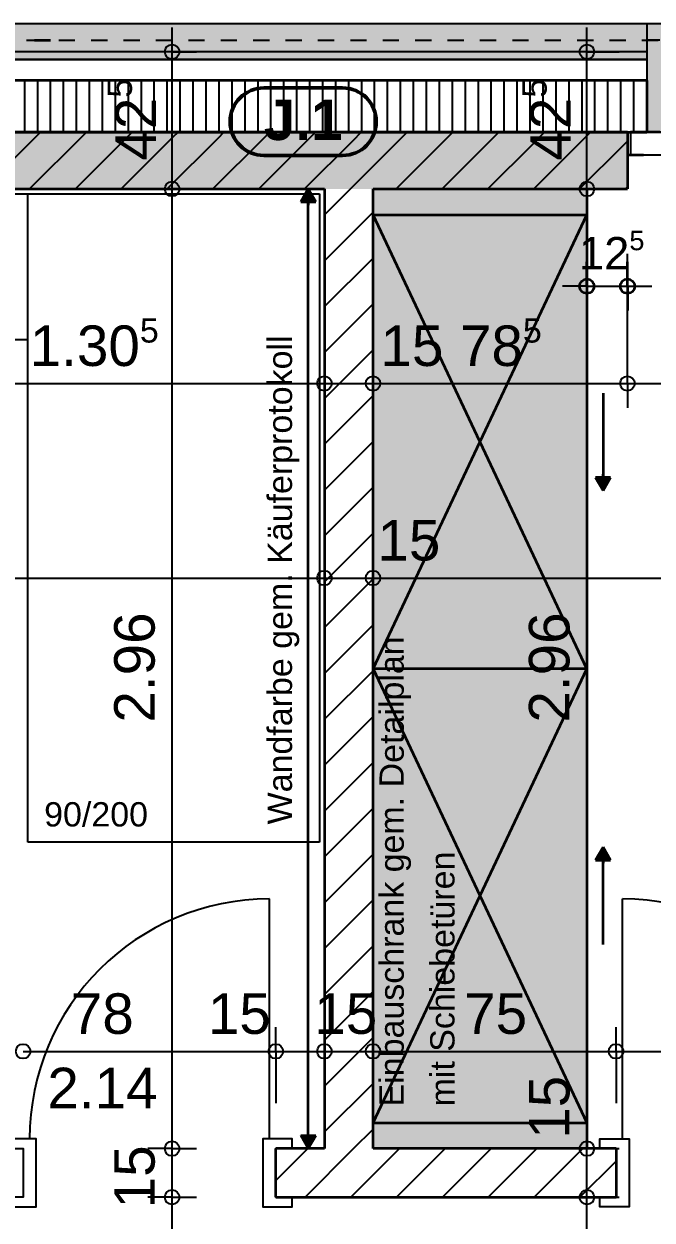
# Model space of a CAD drawing. Header units: centimetres. Extents: x 0.3 to 84.3, y 0.3 to 59.7.
# Drawn here: x 37.6 to 41.48, y 40.45 to 47.83 of the extents above; entities that cross this region are included whole.
import ezdxf

# ---------------------------------------------------------------- set-up
doc = ezdxf.new("R2010")
doc.units = ezdxf.units.CM
for name, pattern in [('AUSGEZOGEN', [0]), ('LINIE_17', [0.05, 0, -0.05]), ('PUNKT', [6.35, 0, -6.35]), ('VERDECKT', [9.525, 6.35, -3.175])]:
    doc.linetypes.add(name, pattern=pattern)
for name, color, linetype, lineweight in [('Allgemein', 7, 'AUSGEZOGEN', 35), ('Daemmung', 7, 'AUSGEZOGEN', 35), ('Einbaumoebel', 7, 'AUSGEZOGEN', 25), ('Fenster', 7, 'AUSGEZOGEN', 35), ('Fuellflaeche tragende Wände MW', 7, 'AUSGEZOGEN', 25), ('Gipserarbeiten', 7, 'AUSGEZOGEN', 35), ('Holz Fassadenverkleidung', 7, 'AUSGEZOGEN', 35), ('Konstruktion oben', 7, 'VERDECKT', 25), ('Spengler', 7, 'AUSGEZOGEN', 35), ('Text Werkplan Ausfuehrung', 7, 'AUSGEZOGEN', 50), ('Tuerzarge', 7, 'AUSGEZOGEN', 25), ('Unterkonstruktion', 7, 'AUSGEZOGEN', 35), ('Vorhangbrett', 7, 'AUSGEZOGEN', 25), ('Wand Mauerwerk tragend', 7, 'AUSGEZOGEN', 35), ('Werkplan- Ausfuehrungsmasse', 7, 'AUSGEZOGEN', 25)]:
    doc.layers.add(name, color=color, linetype=linetype, lineweight=lineweight)
doc.layers.add('Moebel', color=7, linetype='AUSGEZOGEN', lineweight=25, true_color=0xababab)
doc.styles.add('ARIAL', font='ARIAL.TTF')

msp = doc.modelspace()

# ---------------------------------------------------------------- hatches: boundary and pattern name
at = {"layer": 'Allgemein', "linetype": 'AUSGEZOGEN', "lineweight": 25}
h = msp.add_hatch(color=32, dxfattribs=at)
h.paths.add_polyline_path([(36.73, 47.612), (41.45, 47.612), (41.45, 47.66), (36.73, 47.66)])
h.paths.add_polyline_path([(31.22, 47.612), (34.17, 47.612), (34.17, 47.66), (31.22, 47.66)])
h.paths.add_polyline_path([(44.01, 47.612), (48.73, 47.612), (48.73, 47.66), (44.01, 47.66)])
h.paths.add_polyline_path([(51.29, 47.612), (54.45, 47.612), (54.45, 47.66), (51.29, 47.66)])
h.paths.add_polyline_path([(57.01, 47.612), (58.49, 47.612), (58.49, 47.66), (57.01, 47.66)])
at = {"layer": 'Daemmung', "linetype": 'AUSGEZOGEN', "lineweight": 25}
msp.add_hatch(color=32, dxfattribs=at).paths.add_polyline_path([(41.45, 47.484), (41.45, 47.164), (41.53, 47.164), (41.53, 47.484), (41.53, 47.564), (41.53, 47.612), (41.53, 47.66), (41.53, 47.732), (41.45, 47.732), (41.45, 47.66), (41.45, 47.612), (41.45, 47.564)])
at = {"layer": 'Einbaumoebel', "linetype": 'AUSGEZOGEN', "lineweight": 35}
for points in [[(41.134, 45.034), (41.18, 44.954), (41.226, 45.034)], [(41.226, 42.674), (41.18, 42.754), (41.134, 42.674)]]:
    msp.add_hatch(color=7, dxfattribs=at).paths.add_polyline_path(points)
at = {"layer": 'Fuellflaeche tragende Wände MW', "linetype": 'AUSGEZOGEN', "lineweight": 25}
msp.add_hatch(color=254, dxfattribs=at).paths.add_polyline_path([(36.85, 47.164), (36.85, 46.814), (41.33, 46.814), (41.33, 47.164)])
at = {"layer": 'Gipserarbeiten', "linetype": 'AUSGEZOGEN', "lineweight": 35}
msp.add_hatch(color=240, dxfattribs=at).paths.add_polyline_path([(39.406, 46.734), (39.36, 46.814), (39.314, 46.734)])
msp.add_hatch(color=240, dxfattribs=at).paths.add_polyline_path([(39.406, 40.974), (39.36, 40.894), (39.314, 40.974)], flags=16)
at = {"layer": 'Spengler', "linetype": 'AUSGEZOGEN', "lineweight": 25, "true_color": 0xfafafa}
for points in [[(41.45, 47.832), (36.73, 47.832), (36.73, 47.66), (41.45, 47.66)], [(41.45, 47.832), (41.45, 47.732), (41.53, 47.732), (41.53, 47.164), (43.93, 47.164), (43.93, 47.732), (44.01, 47.732), (44.01, 47.832)]]:
    msp.add_hatch(color=7, dxfattribs=at).paths.add_polyline_path(points)
at = {"layer": 'Text Werkplan Ausfuehrung', "linetype": 'AUSGEZOGEN', "lineweight": 25, "true_color": 0xffffe0}
msp.add_hatch(color=7, dxfattribs=at).paths.add_polyline_path([(39.76, 46.814), (39.76, 40.894), (41.08, 40.894), (41.08, 46.814)])

# ---------------------------------------------------------------- linework, layer by layer
at = {"layer": 'Allgemein', "color": 7, "linetype": 'AUSGEZOGEN', "lineweight": 25}
for p, q in [((41.45, 47.66), (36.73, 47.66)), ((36.73, 47.612), (41.45, 47.612))]:
    msp.add_line(p, q, dxfattribs=at)
at = {"layer": 'Daemmung', "color": 7, "linetype": 'AUSGEZOGEN', "lineweight": 25}
for p, q in [((41.53, 47.732), (41.45, 47.732)), ((41.45, 47.732), (41.45, 47.66)), ((41.45, 47.612), (41.45, 47.564)), ((41.45, 47.564), (41.45, 47.484)), ((41.45, 47.484), (41.45, 47.164)), ((41.45, 47.164), (41.53, 47.164))]:
    msp.add_line(p, q, dxfattribs=at)
at = {"layer": 'Daemmung', "color": 7, "linetype": 'AUSGEZOGEN', "lineweight": 35}
for p, q in [((41.45, 47.484), (36.73, 47.484)), ((41.45, 47.484), (41.45, 47.164)), ((36.85, 47.164), (41.33, 47.164)), ((41.33, 47.164), (41.45, 47.164))]:
    msp.add_line(p, q, dxfattribs=at)
at = {"layer": 'Daemmung', "color": 7, "linetype": 'AUSGEZOGEN', "lineweight": 25}
for points in [[(37.61, 47.164), (37.61, 47.164), (37.61, 47.164), (37.61, 47.164), (37.61, 47.164), (37.61, 47.1799), (37.61, 47.1799), (37.61, 47.484), (37.61, 47.484)], [(37.69, 47.164), (37.69, 47.164), (37.69, 47.164), (37.69, 47.164), (37.69, 47.164), (37.69, 47.1813), (37.69, 47.1813), (37.69, 47.484), (37.69, 47.484)], [(37.69, 47.164), (37.69, 47.164), (37.69, 47.164), (37.69, 47.164), (37.69, 47.164), (37.69, 47.1813), (37.69, 47.1813), (37.69, 47.484), (37.69, 47.484)], [(37.77, 47.164), (37.77, 47.164), (37.77, 47.164), (37.77, 47.164), (37.77, 47.164), (37.77, 47.1828), (37.77, 47.1828), (37.77, 47.484), (37.77, 47.484)], [(37.85, 47.164), (37.85, 47.164), (37.85, 47.164), (37.85, 47.164), (37.85, 47.164), (37.85, 47.1842), (37.85, 47.1842), (37.85, 47.484), (37.85, 47.484)], [(37.93, 47.164), (37.93, 47.164), (37.93, 47.164), (37.93, 47.164), (37.93, 47.164), (37.93, 47.1857), (37.93, 47.1857), (37.93, 47.484), (37.93, 47.484)], [(38.01, 47.164), (38.01, 47.164), (38.01, 47.164), (38.01, 47.164), (38.01, 47.164), (38.01, 47.1871), (38.01, 47.1871), (38.01, 47.484), (38.01, 47.484)], [(38.01, 47.164), (38.01, 47.164), (38.01, 47.164), (38.01, 47.164), (38.01, 47.164), (38.01, 47.1871), (38.01, 47.1871), (38.01, 47.484), (38.01, 47.484)], [(38.09, 47.164), (38.09, 47.164), (38.09, 47.164), (38.09, 47.164), (38.09, 47.164), (38.09, 47.1886), (38.09, 47.1886), (38.09, 47.484), (38.09, 47.484)], [(38.17, 47.164), (38.17, 47.164), (38.17, 47.164), (38.17, 47.164), (38.17, 47.164), (38.17, 47.19), (38.17, 47.19), (38.17, 47.484), (38.17, 47.484)], [(38.25, 47.164), (38.25, 47.164), (38.25, 47.164), (38.25, 47.164), (38.25, 47.164), (38.25, 47.1914), (38.25, 47.1914), (38.25, 47.484), (38.25, 47.484)], [(38.33, 47.164), (38.33, 47.164), (38.33, 47.164), (38.33, 47.164), (38.33, 47.164), (38.33, 47.1929), (38.33, 47.1929), (38.33, 47.484), (38.33, 47.484)], [(38.33, 47.164), (38.33, 47.164), (38.33, 47.164), (38.33, 47.164), (38.33, 47.164), (38.33, 47.1929), (38.33, 47.1929), (38.33, 47.484), (38.33, 47.484)], [(38.41, 47.164), (38.41, 47.164), (38.41, 47.164), (38.41, 47.164), (38.41, 47.164), (38.41, 47.1943), (38.41, 47.1943), (38.41, 47.484), (38.41, 47.484)], [(38.49, 47.164), (38.49, 47.164), (38.49, 47.164), (38.49, 47.164), (38.49, 47.164), (38.49, 47.1958), (38.49, 47.1958), (38.49, 47.484), (38.49, 47.484)], [(38.57, 47.164), (38.57, 47.164), (38.57, 47.164), (38.57, 47.164), (38.57, 47.164), (38.57, 47.1972), (38.57, 47.1972), (38.57, 47.484), (38.57, 47.484)], [(38.65, 47.164), (38.65, 47.164), (38.65, 47.164), (38.65, 47.164), (38.65, 47.164), (38.65, 47.1987), (38.65, 47.1987), (38.65, 47.484), (38.65, 47.484)], [(38.65, 47.164), (38.65, 47.164), (38.65, 47.164), (38.65, 47.164), (38.65, 47.164), (38.65, 47.1987), (38.65, 47.1987), (38.65, 47.484), (38.65, 47.484)], [(38.73, 47.164), (38.73, 47.164), (38.73, 47.164), (38.73, 47.164), (38.73, 47.164), (38.73, 47.2001), (38.73, 47.2001), (38.73, 47.484), (38.73, 47.484)], [(38.81, 47.164), (38.81, 47.164), (38.81, 47.164), (38.81, 47.164), (38.81, 47.164), (38.81, 47.2016), (38.81, 47.2016), (38.81, 47.484), (38.81, 47.484)], [(38.89, 47.164), (38.89, 47.164), (38.89, 47.164), (38.89, 47.164), (38.89, 47.164), (38.89, 47.203), (38.89, 47.203), (38.89, 47.484), (38.89, 47.484)], [(38.97, 47.164), (38.97, 47.164), (38.97, 47.164), (38.97, 47.164), (38.97, 47.164), (38.97, 47.2045), (38.97, 47.2045), (38.97, 47.484), (38.97, 47.484)], [(38.97, 47.164), (38.97, 47.164), (38.97, 47.164), (38.97, 47.164), (38.97, 47.164), (38.97, 47.2045), (38.97, 47.2045), (38.97, 47.484), (38.97, 47.484)], [(39.05, 47.164), (39.05, 47.164), (39.05, 47.164), (39.05, 47.164), (39.05, 47.164), (39.05, 47.2059), (39.05, 47.2059), (39.05, 47.484), (39.05, 47.484)], [(39.13, 47.164), (39.13, 47.164), (39.13, 47.164), (39.13, 47.164), (39.13, 47.164), (39.13, 47.2073), (39.13, 47.2073), (39.13, 47.484), (39.13, 47.484)], [(39.21, 47.164), (39.21, 47.164), (39.21, 47.164), (39.21, 47.164), (39.21, 47.164), (39.21, 47.2088), (39.21, 47.2088), (39.21, 47.484), (39.21, 47.484)], [(39.29, 47.164), (39.29, 47.164), (39.29, 47.164), (39.29, 47.164), (39.29, 47.164), (39.29, 47.2102), (39.29, 47.2102), (39.29, 47.484), (39.29, 47.484)], [(39.29, 47.164), (39.29, 47.164), (39.29, 47.164), (39.29, 47.164), (39.29, 47.164), (39.29, 47.2102), (39.29, 47.2102), (39.29, 47.484), (39.29, 47.484)], [(39.37, 47.164), (39.37, 47.164), (39.37, 47.164), (39.37, 47.164), (39.37, 47.164), (39.37, 47.2117), (39.37, 47.2117), (39.37, 47.484), (39.37, 47.484)], [(39.45, 47.164), (39.45, 47.164), (39.45, 47.164), (39.45, 47.164), (39.45, 47.164), (39.45, 47.2131), (39.45, 47.2131), (39.45, 47.484), (39.45, 47.484)], [(39.53, 47.164), (39.53, 47.164), (39.53, 47.164), (39.53, 47.164), (39.53, 47.164), (39.53, 47.2146), (39.53, 47.2146), (39.53, 47.484), (39.53, 47.484)], [(39.61, 47.164), (39.61, 47.164), (39.61, 47.164), (39.61, 47.164), (39.61, 47.164), (39.61, 47.216), (39.61, 47.216), (39.61, 47.484), (39.61, 47.484)], [(39.61, 47.164), (39.61, 47.164), (39.61, 47.164), (39.61, 47.164), (39.61, 47.164), (39.61, 47.216), (39.61, 47.216), (39.61, 47.484), (39.61, 47.484)], [(39.69, 47.164), (39.69, 47.164), (39.69, 47.164), (39.69, 47.164), (39.69, 47.164), (39.69, 47.2175), (39.69, 47.2175), (39.69, 47.484), (39.69, 47.484)], [(39.77, 47.164), (39.77, 47.164), (39.77, 47.164), (39.77, 47.164), (39.77, 47.164), (39.77, 47.2189), (39.77, 47.2189), (39.77, 47.484), (39.77, 47.484)], [(39.85, 47.164), (39.85, 47.164), (39.85, 47.164), (39.85, 47.164), (39.85, 47.164), (39.85, 47.2203), (39.85, 47.2203), (39.85, 47.484), (39.85, 47.484)], [(39.93, 47.164), (39.93, 47.164), (39.93, 47.164), (39.93, 47.164), (39.93, 47.164), (39.93, 47.2218), (39.93, 47.2218), (39.93, 47.484), (39.93, 47.484)], [(39.93, 47.164), (39.93, 47.164), (39.93, 47.164), (39.93, 47.164), (39.93, 47.164), (39.93, 47.2218), (39.93, 47.2218), (39.93, 47.484), (39.93, 47.484)], [(40.01, 47.164), (40.01, 47.164), (40.01, 47.164), (40.01, 47.164), (40.01, 47.164), (40.01, 47.2232), (40.01, 47.2232), (40.01, 47.484), (40.01, 47.484)], [(40.09, 47.164), (40.09, 47.164), (40.09, 47.164), (40.09, 47.164), (40.09, 47.164), (40.09, 47.2247), (40.09, 47.2247), (40.09, 47.484), (40.09, 47.484)], [(40.17, 47.164), (40.17, 47.164), (40.17, 47.164), (40.17, 47.164), (40.17, 47.164), (40.17, 47.2261), (40.17, 47.2261), (40.17, 47.484), (40.17, 47.484)], [(40.25, 47.164), (40.25, 47.164), (40.25, 47.164), (40.25, 47.164), (40.25, 47.164), (40.25, 47.2276), (40.25, 47.2276), (40.25, 47.484), (40.25, 47.484)], [(40.25, 47.164), (40.25, 47.164), (40.25, 47.164), (40.25, 47.164), (40.25, 47.164), (40.25, 47.2276), (40.25, 47.2276), (40.25, 47.484), (40.25, 47.484)], [(40.33, 47.164), (40.33, 47.164), (40.33, 47.164), (40.33, 47.164), (40.33, 47.164), (40.33, 47.229), (40.33, 47.229), (40.33, 47.484), (40.33, 47.484)], [(40.41, 47.164), (40.41, 47.164), (40.41, 47.164), (40.41, 47.164), (40.41, 47.164), (40.41, 47.2305), (40.41, 47.2305), (40.41, 47.484), (40.41, 47.484)], [(40.49, 47.164), (40.49, 47.164), (40.49, 47.164), (40.49, 47.164), (40.49, 47.164), (40.49, 47.2319), (40.49, 47.2319), (40.49, 47.484), (40.49, 47.484)], [(40.57, 47.164), (40.57, 47.164), (40.57, 47.164), (40.57, 47.164), (40.57, 47.164), (40.57, 47.2333), (40.57, 47.2333), (40.57, 47.484), (40.57, 47.484)], [(40.57, 47.164), (40.57, 47.164), (40.57, 47.164), (40.57, 47.164), (40.57, 47.164), (40.57, 47.2333), (40.57, 47.2333), (40.57, 47.484), (40.57, 47.484)], [(40.65, 47.164), (40.65, 47.164), (40.65, 47.164), (40.65, 47.164), (40.65, 47.164), (40.65, 47.2348), (40.65, 47.2348), (40.65, 47.484), (40.65, 47.484)], [(40.73, 47.164), (40.73, 47.164), (40.73, 47.164), (40.73, 47.164), (40.73, 47.164), (40.73, 47.2362), (40.73, 47.2362), (40.73, 47.484), (40.73, 47.484)], [(40.81, 47.164), (40.81, 47.164), (40.81, 47.164), (40.81, 47.164), (40.81, 47.164), (40.81, 47.2377), (40.81, 47.2377), (40.81, 47.484), (40.81, 47.484)], [(40.89, 47.164), (40.89, 47.164), (40.89, 47.164), (40.89, 47.164), (40.89, 47.164), (40.89, 47.2391), (40.89, 47.2391), (40.89, 47.484), (40.89, 47.484)], [(40.89, 47.164), (40.89, 47.164), (40.89, 47.164), (40.89, 47.164), (40.89, 47.164), (40.89, 47.2391), (40.89, 47.2391), (40.89, 47.484), (40.89, 47.484)], [(40.97, 47.164), (40.97, 47.164), (40.97, 47.164), (40.97, 47.164), (40.97, 47.164), (40.97, 47.2406), (40.97, 47.2406), (40.97, 47.484), (40.97, 47.484)], [(41.05, 47.164), (41.05, 47.164), (41.05, 47.164), (41.05, 47.164), (41.05, 47.164), (41.05, 47.242), (41.05, 47.242), (41.05, 47.484), (41.05, 47.484)], [(41.13, 47.164), (41.13, 47.164), (41.13, 47.164), (41.13, 47.164), (41.13, 47.164), (41.13, 47.2435), (41.13, 47.2435), (41.13, 47.484), (41.13, 47.484)], [(41.21, 47.164), (41.21, 47.164), (41.21, 47.164), (41.21, 47.164), (41.21, 47.164), (41.21, 47.2449), (41.21, 47.2449), (41.21, 47.484), (41.21, 47.484)], [(41.21, 47.164), (41.21, 47.164), (41.21, 47.164), (41.21, 47.164), (41.21, 47.164), (41.21, 47.2449), (41.21, 47.2449), (41.21, 47.484), (41.21, 47.484)], [(41.29, 47.164), (41.29, 47.164), (41.29, 47.164), (41.29, 47.164), (41.29, 47.164), (41.29, 47.2463), (41.29, 47.2463), (41.29, 47.484), (41.29, 47.484)], [(41.37, 47.164), (41.37, 47.164), (41.37, 47.164), (41.37, 47.164), (41.37, 47.164), (41.37, 47.2478), (41.37, 47.2478), (41.37, 47.484), (41.37, 47.484)]]:
    msp.add_lwpolyline(points, dxfattribs=at)
at = {"layer": 'Einbaumoebel', "color": 7, "linetype": 'AUSGEZOGEN', "lineweight": 35}
for p, q in [((41.08, 46.814), (41.08, 40.894)), ((39.76, 46.654), (41.08, 46.654)), ((41.08, 43.854), (39.76, 46.654)), ((39.76, 43.854), (41.08, 46.654)), ((41.18, 45.554), (41.18, 44.954)), ((41.226, 45.034), (41.134, 45.034)), ((41.134, 45.034), (41.18, 44.954)), ((41.18, 45.034), (41.18, 45.054)), ((41.18, 44.954), (41.226, 45.034)), ((41.18, 44.954), (41.18, 44.954)), ((41.18, 44.954), (41.18, 44.954)), ((41.18, 44.954), (41.18, 44.954)), ((41.08, 43.854), (39.76, 43.854)), ((39.76, 41.054), (41.08, 43.854)), ((39.76, 43.854), (41.08, 41.054)), ((41.18, 42.754), (41.134, 42.674)), ((41.18, 42.154), (41.18, 42.754)), ((41.18, 42.754), (41.18, 42.754)), ((41.18, 42.754), (41.18, 42.754)), ((41.18, 42.754), (41.18, 42.754)), ((41.226, 42.674), (41.18, 42.754)), ((41.134, 42.674), (41.226, 42.674)), ((41.18, 42.674), (41.18, 42.654)), ((39.76, 41.054), (41.08, 41.054))]:
    msp.add_line(p, q, dxfattribs=at)
at = {"layer": 'Fenster', "color": 7, "linetype": 'AUSGEZOGEN', "lineweight": 25}
for points in [[(44.01, 47.164), (44.01, 47.832), (41.45, 47.832), (41.45, 47.164), (44.01, 47.164)], [(41.57, 47.164), (41.35, 47.164), (41.35, 47.024), (41.57, 47.024), (41.57, 47.164)]]:
    msp.add_lwpolyline(points, dxfattribs=at)
at = {"layer": 'Gipserarbeiten', "color": 240, "linetype": 'AUSGEZOGEN', "lineweight": 35}
for p, q in [((39.36, 46.814), (39.314, 46.734)), ((39.36, 40.894), (39.36, 46.814)), ((39.36, 46.814), (39.36, 46.814)), ((39.36, 46.814), (39.36, 46.814)), ((39.36, 46.814), (39.36, 46.814)), ((39.406, 46.734), (39.36, 46.814)), ((39.314, 46.734), (39.406, 46.734)), ((39.36, 46.734), (39.36, 46.714)), ((39.36, 40.894), (39.314, 40.974)), ((39.314, 40.974), (39.406, 40.974)), ((39.36, 40.974), (39.36, 40.994)), ((39.406, 40.974), (39.36, 40.894)), ((39.36, 40.894), (39.36, 40.894)), ((39.36, 40.894), (39.36, 40.894)), ((39.36, 40.894), (39.36, 40.894))]:
    msp.add_line(p, q, dxfattribs=at)
at = {"layer": 'Holz Fassadenverkleidung', "color": 7, "linetype": 'LINIE_17', "lineweight": 25}
msp.add_line((31.22, 47.732), (63.288, 47.732), dxfattribs=at)
at = {"layer": 'Konstruktion oben', "color": 7, "linetype": 'PUNKT', "lineweight": 35}
msp.add_line((31.22, 47.732), (63.288, 47.732), dxfattribs=at)
at = {"layer": 'Moebel', "color": 253, "linetype": 'AUSGEZOGEN', "lineweight": 25, "true_color": 0xababab}
for p, q in [((36.73, 46.784), (37.63, 46.784)), ((37.63, 42.784), (37.63, 46.784)), ((37.63, 46.784), (39.43, 46.784)), ((39.43, 46.784), (39.43, 42.784)), ((37.63, 45.884), (36.73, 45.884)), ((39.43, 42.784), (37.63, 42.784))]:
    msp.add_line(p, q, dxfattribs=at)
at = {"layer": 'Spengler', "color": 7, "linetype": 'AUSGEZOGEN', "lineweight": 25}
msp.add_line((41.45, 47.832), (36.73, 47.832), dxfattribs=at)
at = {"layer": 'Text Werkplan Ausfuehrung', "color": 92, "linetype": 'AUSGEZOGEN', "lineweight": 50, "true_color": 0x00b300}
for p, q in [((39.5718, 47.437), (39.0862, 47.437)), ((39.5718, 47.0203), (39.0862, 47.0203))]:
    msp.add_line(p, q, dxfattribs=at)
for centre, start, end in [((39.0862, 47.2287), 90, 270), ((39.5718, 47.2287), 270, 90)]:
    msp.add_arc(centre, 0.2083, start, end, dxfattribs=at)
at = {"layer": 'Tuerzarge', "color": 7, "linetype": 'AUSGEZOGEN', "lineweight": 25}
for p, q in [((39.12, 40.954), (39.12, 42.434)), ((41.3, 40.954), (41.3, 42.434))]:
    msp.add_line(p, q, dxfattribs=at)
for points in [[(37.68, 40.744), (37.68, 40.954), (37.5, 40.954), (37.5, 40.894), (37.6, 40.894), (37.6, 40.594), (37.5, 40.594), (37.5, 40.534), (37.68, 40.534), (37.68, 40.744)], [(39.16, 40.744), (39.16, 40.894), (39.26, 40.894), (39.26, 40.954), (39.08, 40.954), (39.08, 40.534), (39.26, 40.534), (39.26, 40.594), (39.16, 40.594), (39.16, 40.744)], [(41.26, 40.744), (41.26, 40.894), (41.16, 40.894), (41.16, 40.954), (41.34, 40.954), (41.34, 40.534), (41.16, 40.534), (41.16, 40.594), (41.26, 40.594), (41.26, 40.744)]]:
    msp.add_lwpolyline(points, dxfattribs=at)
for centre, start, end in [((39.12, 40.954), 90, 180), ((41.3, 40.954), 0, 90)]:
    msp.add_arc(centre, 1.48, start, end, dxfattribs=at)
at = {"layer": 'Unterkonstruktion', "color": 7, "linetype": 'AUSGEZOGEN', "lineweight": 25}
for p, q in [((41.45, 47.612), (36.73, 47.612)), ((41.45, 47.612), (41.45, 47.564)), ((41.45, 47.564), (41.45, 47.484)), ((36.73, 47.484), (41.45, 47.484))]:
    msp.add_line(p, q, dxfattribs=at)
at = {"layer": 'Vorhangbrett', "color": 191, "linetype": 'PUNKT', "lineweight": 25, "true_color": 0xbe96ea}
msp.add_line((44.73, 46.654), (41.08, 46.654), dxfattribs=at)
at = {"layer": 'Vorhangbrett', "color": 191, "linetype": 'AUSGEZOGEN', "lineweight": 35, "true_color": 0xbe96ea}
for p, q in [((41.08, 46.214), (41.08, 46.364)), ((41.33, 46.214), (41.33, 46.364)), ((41.08, 46.214), (41.08, 46.2995)), ((41.33, 46.214), (41.33, 46.2995)), ((41.08, 46.214), (41.08, 46.064)), ((41.33, 46.214), (41.33, 46.064))]:
    msp.add_line(p, q, dxfattribs=at)
at = {"layer": 'Vorhangbrett', "color": 191, "linetype": 'AUSGEZOGEN', "lineweight": 25, "true_color": 0xbe96ea}
for p, q in [((41.08, 46.214), (40.93, 46.214)), ((41.08, 46.214), (41.33, 46.214)), ((41.33, 46.214), (41.48, 46.214))]:
    msp.add_line(p, q, dxfattribs=at)
at = {"layer": 'Vorhangbrett', "color": 191, "linetype": 'AUSGEZOGEN', "lineweight": 35, "true_color": 0xbe96ea}
for centre in [(41.08, 46.214), (41.33, 46.214)]:
    msp.add_circle(centre, 0.045, dxfattribs=at)
at = {"layer": 'Wand Mauerwerk tragend', "color": 7, "linetype": 'AUSGEZOGEN', "lineweight": 35}
for p, q in [((41.33, 47.164), (36.85, 47.164)), ((41.33, 47.164), (41.33, 47.024)), ((41.33, 47.024), (41.33, 46.814)), ((36.85, 46.814), (39.46, 46.814)), ((39.46, 46.814), (39.46, 40.894)), ((39.76, 46.814), (41.33, 46.814)), ((39.76, 40.894), (39.76, 46.814)), ((39.16, 40.6895), (39.16, 40.894)), ((39.46, 40.894), (39.16, 40.894)), ((41.26, 40.894), (39.76, 40.894)), ((41.26, 40.894), (41.26, 40.594)), ((39.16, 40.594), (39.16, 40.6895)), ((39.16, 40.594), (41.26, 40.594))]:
    msp.add_line(p, q, dxfattribs=at)
at = {"layer": 'Wand Mauerwerk tragend', "color": 180, "linetype": 'PUNKT', "lineweight": 35}
for p, q in [((41.45, 47.164), (41.33, 47.164)), ((41.33, 47.164), (41.33, 47.024)), ((41.53, 47.164), (41.45, 47.164)), ((41.33, 47.024), (44.13, 47.024))]:
    msp.add_line(p, q, dxfattribs=at)
at = {"layer": 'Wand Mauerwerk tragend', "color": 7, "linetype": 'AUSGEZOGEN', "lineweight": 25}
for p, q in [((39.46, 46.6536), (39.6204, 46.814)), ((39.46, 46.3708), (39.76, 46.6708)), ((39.46, 46.0879), (39.76, 46.3879)), ((39.46, 45.8051), (39.76, 46.1051)), ((39.46, 45.5222), (39.76, 45.8222)), ((39.46, 45.2394), (39.76, 45.5394)), ((39.46, 44.9565), (39.76, 45.2565)), ((39.46, 44.6737), (39.76, 44.9737)), ((39.46, 44.3909), (39.76, 44.6909)), ((39.46, 44.108), (39.76, 44.408)), ((39.46, 43.8252), (39.76, 44.1252)), ((39.46, 43.5423), (39.76, 43.8423)), ((39.46, 43.2595), (39.76, 43.5595)), ((39.46, 42.9766), (39.76, 43.2766)), ((39.46, 42.6938), (39.76, 42.9938)), ((39.46, 42.411), (39.76, 42.711)), ((39.46, 42.1281), (39.76, 42.4281)), ((39.46, 41.8453), (39.76, 42.1453)), ((39.46, 41.5624), (39.76, 41.8624)), ((39.46, 41.2796), (39.76, 41.5796)), ((39.46, 40.9967), (39.76, 41.2967)), ((39.6401, 40.894), (39.76, 41.0139)), ((39.16, 40.6967), (39.3573, 40.894))]:
    msp.add_line(p, q, dxfattribs=at)
for points in [[(37.3577, 46.814), (37.3577, 46.814), (37.3577, 46.814), (37.3577, 46.814), (37.6931, 47.1494), (37.6931, 47.1494), (37.7077, 47.164)], [(37.6405, 46.814), (37.6405, 46.814), (37.6405, 46.814), (37.6405, 46.814), (37.9711, 47.1446), (37.9711, 47.1446), (37.9905, 47.164)], [(37.9233, 46.814), (37.9233, 46.814), (37.9233, 46.814), (37.9233, 46.814), (38.2492, 47.1399), (38.2492, 47.1399), (38.2733, 47.164)], [(38.2062, 46.814), (38.2062, 46.814), (38.2062, 46.814), (38.2062, 46.814), (38.5272, 47.1351), (38.5272, 47.1351), (38.5562, 47.164)], [(38.489, 46.814), (38.489, 46.814), (38.489, 46.814), (38.489, 46.814), (38.8053, 47.1303), (38.8053, 47.1303), (38.839, 47.164)], [(38.7719, 46.814), (38.7719, 46.814), (38.7719, 46.814), (38.7719, 46.814), (39.0833, 47.1255), (39.0833, 47.1255), (39.1219, 47.164)], [(39.0547, 46.814), (39.0547, 46.814), (39.0547, 46.814), (39.0547, 46.814), (39.3614, 47.1207), (39.3614, 47.1207), (39.4047, 47.164)], [(39.3376, 46.814), (39.3376, 46.814), (39.3376, 46.814), (39.3376, 46.814), (39.6394, 47.1159), (39.6394, 47.1159), (39.6876, 47.164)], [(39.6204, 46.814), (39.6204, 46.814), (39.6204, 46.814), (39.6204, 46.814), (39.9175, 47.1111), (39.9175, 47.1111), (39.9704, 47.164)], [(39.9032, 46.814), (39.9032, 46.814), (39.9032, 46.814), (39.9032, 46.814), (40.1955, 47.1063), (40.1955, 47.1063), (40.2532, 47.164)], [(40.1861, 46.814), (40.1861, 46.814), (40.1861, 46.814), (40.1861, 46.814), (40.4735, 47.1015), (40.4735, 47.1015), (40.5361, 47.164)], [(40.4689, 46.814), (40.4689, 46.814), (40.4689, 46.814), (40.4689, 46.814), (40.7516, 47.0967), (40.7516, 47.0967), (40.8189, 47.164)], [(40.7518, 46.814), (40.7518, 46.814), (40.7518, 46.814), (40.7518, 46.814), (41.0296, 47.0919), (41.0296, 47.0919), (41.1018, 47.164)], [(41.0346, 46.814), (41.0346, 46.814), (41.0346, 46.814), (41.0346, 46.814), (41.3077, 47.0871), (41.3077, 47.0871), (41.33, 47.1094)], [(41.3175, 46.814), (41.3175, 46.814), (41.3175, 46.814), (41.3175, 46.814), (41.33, 46.8265)], [(39.3401, 40.594), (39.3401, 40.594), (39.6401, 40.894)], [(39.6229, 40.594), (39.6229, 40.594), (39.9229, 40.894)], [(39.9058, 40.594), (39.9058, 40.594), (40.2058, 40.894)], [(40.1886, 40.594), (40.1886, 40.594), (40.4886, 40.894)], [(40.4715, 40.594), (40.4715, 40.594), (40.7715, 40.894)], [(40.7543, 40.594), (40.7543, 40.594), (41.0543, 40.894)], [(41.0371, 40.594), (41.0371, 40.594), (41.26, 40.8168)]]:
    msp.add_lwpolyline(points, dxfattribs=at)
at = {"layer": 'Werkplan- Ausfuehrungsmasse', "color": 7, "linetype": 'AUSGEZOGEN', "lineweight": 25}
for p, q in [((38.52, 47.66), (38.52, 47.81)), ((41.08, 47.66), (41.08, 47.81)), ((38.52, 47.66), (38.37, 47.66)), ((38.52, 47.66), (38.67, 47.66)), ((38.52, 47.66), (38.52, 47.66)), ((38.52, 46.814), (38.52, 47.66)), ((41.08, 47.66), (40.93, 47.66)), ((41.08, 47.66), (41.23, 47.66)), ((41.08, 47.66), (41.28, 47.66)), ((41.08, 46.814), (41.08, 47.66)), ((38.52, 46.814), (38.37, 46.814)), ((38.52, 46.814), (38.67, 46.814)), ((38.52, 46.814), (38.52, 46.814)), ((38.52, 40.894), (38.52, 46.814)), ((41.08, 46.814), (40.93, 46.814)), ((41.08, 46.814), (41.23, 46.814)), ((41.08, 46.814), (41.28, 46.814)), ((41.08, 40.894), (41.08, 46.814)), ((39.46, 45.614), (39.46, 45.764)), ((39.76, 45.614), (39.76, 45.764)), ((41.33, 45.614), (41.33, 45.764)), ((36.85, 45.614), (39.46, 45.614)), ((39.46, 45.614), (39.46, 45.464)), ((39.46, 45.614), (39.46, 45.614)), ((39.46, 45.614), (39.76, 45.614)), ((39.76, 45.614), (39.76, 45.464)), ((39.76, 45.614), (39.76, 45.614)), ((39.76, 45.614), (41.33, 45.614)), ((41.33, 45.614), (41.33, 45.464)), ((41.33, 45.614), (44.13, 45.614)), ((39.46, 44.414), (39.46, 44.564)), ((39.76, 44.414), (39.76, 44.564)), ((32.01, 44.414), (39.46, 44.414)), ((39.46, 44.414), (39.46, 44.264)), ((39.46, 44.414), (39.46, 44.414)), ((39.46, 44.414), (39.76, 44.414)), ((39.76, 44.414), (39.76, 44.264)), ((39.76, 44.414), (39.76, 44.414)), ((39.76, 44.414), (47.21, 44.414)), ((39.16, 41.494), (39.16, 41.644)), ((39.46, 41.494), (39.46, 41.644)), ((39.76, 41.494), (39.76, 41.644)), ((41.26, 41.494), (41.26, 41.644)), ((37.6, 41.494), (39.16, 41.494)), ((39.16, 41.494), (39.16, 41.344)), ((39.16, 41.494), (39.46, 41.494)), ((39.46, 41.494), (39.46, 41.344)), ((39.46, 41.494), (39.46, 41.494)), ((39.46, 41.494), (39.76, 41.494)), ((39.76, 41.494), (39.76, 41.344)), ((39.76, 41.494), (39.76, 41.494)), ((39.76, 41.494), (41.26, 41.494)), ((41.26, 41.494), (41.26, 41.344)), ((41.26, 41.494), (41.26, 41.174)), ((41.26, 41.494), (42.82, 41.494)), ((38.52, 40.894), (38.37, 40.894)), ((38.52, 40.894), (38.67, 40.894)), ((38.52, 40.894), (38.52, 40.894)), ((38.52, 40.594), (38.52, 40.894)), ((41.08, 40.894), (40.93, 40.894)), ((41.08, 40.894), (41.23, 40.894)), ((41.08, 40.894), (41.28, 40.894)), ((41.08, 40.594), (41.08, 40.894)), ((38.52, 40.594), (38.37, 40.594)), ((38.52, 40.594), (38.67, 40.594)), ((38.52, 40.594), (38.52, 40.594)), ((38.52, 36.894), (38.52, 40.594)), ((41.08, 40.594), (40.93, 40.594)), ((41.08, 40.594), (41.23, 40.594)), ((41.08, 40.594), (41.28, 40.594)), ((41.08, 38.134), (41.08, 40.594))]:
    msp.add_line(p, q, dxfattribs=at)
for points in [[(41.33, 45.614), (41.33, 45.6765), (41.33, 45.6765), (41.33, 45.6765), (41.33, 45.6765), (41.33, 45.6765), (41.33, 45.6765), (41.33, 45.6765), (41.33, 45.6765), (41.33, 45.6765), (41.33, 45.6765), (41.33, 45.6765), (41.33, 45.6765), (41.33, 45.6765), (41.33, 45.6765), (41.33, 45.6765), (41.33, 45.6765), (41.33, 45.6765), (41.33, 45.6765), (41.33, 45.6765), (41.33, 45.6765), (41.33, 45.6765), (41.33, 45.6765), (41.33, 45.6765), (41.33, 45.6765), (41.33, 45.6765), (41.33, 45.6765), (41.33, 45.6765), (41.33, 45.6765), (41.33, 45.6816), (41.33, 45.6816), (41.33, 46.414)], [(39.16, 41.494), (39.16, 41.2188), (39.16, 41.2188), (39.16, 41.174)]]:
    msp.add_lwpolyline(points, dxfattribs=at)
for centre in [(38.52, 47.66), (41.08, 47.66), (38.52, 46.814), (41.08, 46.814), (39.46, 45.614), (39.76, 45.614), (41.33, 45.614), (39.46, 44.414), (39.76, 44.414), (37.6, 41.494), (39.16, 41.494), (39.46, 41.494), (39.76, 41.494), (41.26, 41.494), (38.52, 40.894), (41.08, 40.894), (38.52, 40.594), (41.08, 40.594)]:
    msp.add_circle(centre, 0.045, dxfattribs=at)

# ---------------------------------------------------------------- texts
at = {"layer": 'Gipserarbeiten', "color": 240, "linetype": 'AUSGEZOGEN', "lineweight": 25, "insert": (39.305, 42.894), "char_height": 0.15, "width": 0.075, "attachment_point": 7, "rotation": 90, "style": 'ARIAL'}
msp.add_mtext('Wandfarbe\\~gem.\\~Käuferprotokoll', dxfattribs=at)
at = {"layer": 'Moebel', "color": 253, "linetype": 'AUSGEZOGEN', "lineweight": 25, "true_color": 0xababab, "insert": (37.73, 42.879), "char_height": 0.15, "width": 0.075, "attachment_point": 7, "style": 'ARIAL'}
msp.add_mtext('90/200', dxfattribs=at)
at = {"layer": 'Text Werkplan Ausfuehrung', "color": 92, "linetype": 'AUSGEZOGEN', "lineweight": 50, "true_color": 0x00b300, "insert": (39.0862, 47.112), "char_height": 0.25, "width": 0.125, "attachment_point": 7, "style": 'ARIAL'}
msp.add_mtext('\\fArial|i0|b1|c0|p0;J.1', dxfattribs=at)
at = {"layer": 'Text Werkplan Ausfuehrung', "color": 7, "linetype": 'AUSGEZOGEN', "lineweight": 25, "char_height": 0.15, "width": 0.075, "attachment_point": 7, "rotation": 90, "style": 'ARIAL'}
for s, insert in [('Einbauschrank\\~gem.\\~Detailplan', (39.995, 41.154)), ('mit\\~Schiebetüren', (40.265, 41.154))]:
    msp.add_mtext(s, dxfattribs=dict(at, insert=insert))
at = {"layer": 'Vorhangbrett', "color": 191, "linetype": 'AUSGEZOGEN', "lineweight": 35, "true_color": 0xbe96ea, "attachment_point": 7, "style": 'ARIAL'}
for s, insert, char_height, width in [('12', (41.0313, 46.3175), 0.2, 0.1), ('5', (41.3421, 46.4342), 0.12, 0.06)]:
    msp.add_mtext(s, dxfattribs=dict(at, insert=insert, char_height=char_height, width=width))
at = {"layer": 'Werkplan- Ausfuehrungsmasse', "color": 7, "linetype": 'AUSGEZOGEN', "lineweight": 50, "attachment_point": 7, "rotation": 90, "style": 'ARIAL'}
for s, insert, char_height, width in [('5', (38.2742, 47.3772), 0.15, 0.075), ('5', (40.8342, 47.3772), 0.15, 0.075), ('42', (38.42, 46.9887), 0.25, 0.125), ('42', (40.98, 46.9887), 0.25, 0.125), ('2.96', (38.4157, 43.5221), 0.25, 0.125), ('2.96', (40.9757, 43.5221), 0.25, 0.125), ('15', (40.9757, 40.9545), 0.25, 0.125), ('15', (38.4157, 40.5255), 0.25, 0.125)]:
    msp.add_mtext(s, dxfattribs=dict(at, insert=insert, char_height=char_height, width=width))
at = {"layer": 'Werkplan- Ausfuehrungsmasse', "color": 7, "linetype": 'AUSGEZOGEN', "lineweight": 50, "attachment_point": 7, "style": 'ARIAL'}
for s, insert, char_height, width in [('1.30', (37.6411, 45.7184), 0.25, 0.125), ('5', (38.3208, 45.8643), 0.15, 0.075), ('15', (39.8057, 45.7183), 0.25, 0.125), ('78', (40.2967, 45.7183), 0.25, 0.125), ('5', (40.6852, 45.8641), 0.15, 0.075), ('15', (39.7872, 44.5183), 0.25, 0.125), ('78', (37.8947, 41.5983), 0.25, 0.125), ('15', (38.7405, 41.5983), 0.25, 0.125), ('15', (39.3978, 41.5983), 0.25, 0.125), ('75', (40.3228, 41.5983), 0.25, 0.125), ('2.14', (37.7499, 41.143), 0.25, 0.125)]:
    msp.add_mtext(s, dxfattribs=dict(at, insert=insert, char_height=char_height, width=width))

doc.saveas('drawing.dxf')
